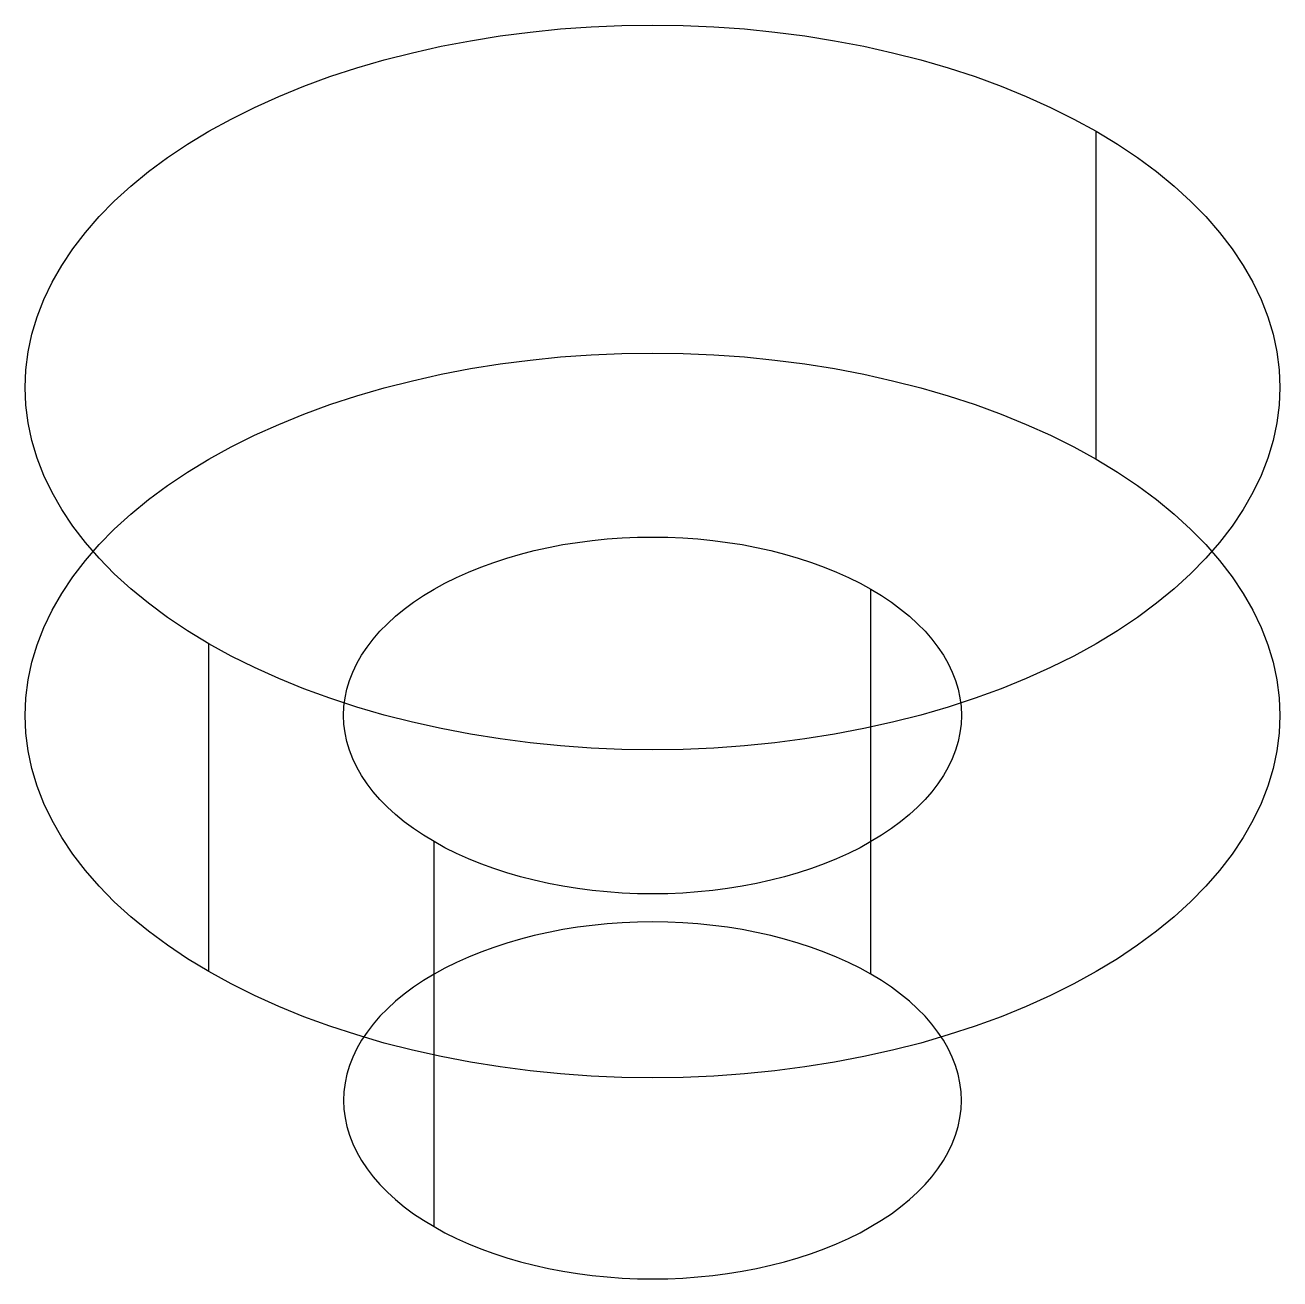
# Model space of a CAD drawing. Header units: inches. Extents: x 2 to 134, y 2 to 86.
# Drawn here: x 112.9451 to 113.0837, y 53.035 to 53.1734 of the extents above; entities that cross this region are included whole.
import ezdxf

# ---------------------------------------------------------------- set-up
doc = ezdxf.new("R2010")
doc.units = ezdxf.units.IN
doc.header["$MEASUREMENT"] = 0

msp = doc.modelspace()

# ---------------------------------------------------------------- linework, layer by layer
at = {"layer": 'OUTLINE'}
for p, q in [((112.99433, 53.17172), (112.9976, 53.17224)), ((112.9976, 53.17224), (113.00092, 53.17267)), ((113.00092, 53.17267), (113.00427, 53.17301)), ((113.00427, 53.17301), (113.00765, 53.17325)), ((113.00765, 53.17325), (113.01104, 53.17339)), ((113.01104, 53.17339), (113.01444, 53.17344)), ((113.01444, 53.17344), (113.01784, 53.17339)), ((113.01784, 53.17339), (113.02123, 53.17325)), ((113.02123, 53.17325), (113.02461, 53.17301)), ((113.02461, 53.17301), (113.02796, 53.17267)), ((113.02796, 53.17267), (113.03128, 53.17224)), ((113.03128, 53.17224), (113.03456, 53.17172)), ((112.98792, 53.17039), (112.9911, 53.1711)), ((112.9911, 53.1711), (112.99433, 53.17172)), ((113.03456, 53.17172), (113.03779, 53.1711)), ((113.03779, 53.1711), (113.04096, 53.17039)), ((112.98178, 53.16871), (112.98481, 53.1696)), ((112.98481, 53.1696), (112.98792, 53.17039)), ((113.04096, 53.17039), (113.04407, 53.1696)), ((113.04407, 53.1696), (113.04711, 53.16871)), ((112.97882, 53.16775), (112.98178, 53.16871)), ((113.04711, 53.16871), (113.05007, 53.16775)), ((112.97316, 53.16557), (112.97594, 53.1667)), ((112.97594, 53.1667), (112.97882, 53.16775)), ((113.05007, 53.16775), (113.05294, 53.1667)), ((113.05294, 53.1667), (113.05572, 53.16557)), ((112.97048, 53.16436), (112.97316, 53.16557)), ((113.05572, 53.16557), (113.0584, 53.16436)), ((112.9679, 53.16307), (112.97048, 53.16436)), ((113.0584, 53.16436), (113.06098, 53.16307)), ((112.96544, 53.16172), (112.9679, 53.16307)), ((113.06098, 53.16307), (113.06344, 53.16172)), ((112.9631, 53.1603), (112.96544, 53.16172)), ((113.06344, 53.16172), (113.06579, 53.1603)), ((113.06344, 53.12551), (113.06344, 53.16172)), ((112.96087, 53.15881), (112.9631, 53.1603)), ((113.06579, 53.1603), (113.06801, 53.15881)), ((112.95878, 53.15726), (112.96087, 53.15881)), ((113.06801, 53.15881), (113.0701, 53.15726)), ((112.95682, 53.15566), (112.95878, 53.15726)), ((113.0701, 53.15726), (113.07206, 53.15566)), ((112.955, 53.154), (112.95682, 53.15566)), ((113.07206, 53.15566), (113.07388, 53.154)), ((112.95333, 53.15229), (112.955, 53.154)), ((113.07388, 53.154), (113.07555, 53.15229)), ((112.9518, 53.15054), (112.95333, 53.15229)), ((113.07555, 53.15229), (113.07708, 53.15054)), ((112.95042, 53.14874), (112.9518, 53.15054)), ((113.07708, 53.15054), (113.07846, 53.14874)), ((112.9492, 53.14691), (112.95042, 53.14874)), ((113.07846, 53.14874), (113.07969, 53.14691)), ((112.94813, 53.14504), (112.9492, 53.14691)), ((113.07969, 53.14691), (113.08075, 53.14504)), ((112.94722, 53.14315), (112.94813, 53.14504)), ((113.08075, 53.14504), (113.08166, 53.14315)), ((112.94648, 53.14124), (112.94722, 53.14315)), ((113.08166, 53.14315), (113.08241, 53.14124)), ((112.9459, 53.1393), (112.94648, 53.14124)), ((113.08241, 53.14124), (113.08299, 53.1393)), ((112.94548, 53.13735), (112.9459, 53.1393)), ((113.08299, 53.1393), (113.0834, 53.13735)), ((112.94523, 53.13539), (112.94548, 53.13735)), ((112.9976, 53.13603), (113.00092, 53.13646)), ((113.00092, 53.13646), (113.00427, 53.1368)), ((113.00427, 53.1368), (113.00765, 53.13704)), ((113.00765, 53.13704), (113.01104, 53.13718)), ((113.01104, 53.13718), (113.01444, 53.13723)), ((113.01444, 53.13723), (113.01784, 53.13718)), ((113.01784, 53.13718), (113.02123, 53.13704)), ((113.02123, 53.13704), (113.02461, 53.1368)), ((113.02461, 53.1368), (113.02796, 53.13646)), ((113.02796, 53.13646), (113.03128, 53.13603)), ((113.0834, 53.13735), (113.08365, 53.13539)), ((112.94515, 53.13343), (112.94523, 53.13539)), ((112.98792, 53.13418), (112.9911, 53.13489)), ((112.9911, 53.13489), (112.99433, 53.13551)), ((112.99433, 53.13551), (112.9976, 53.13603)), ((113.03128, 53.13603), (113.03456, 53.13551)), ((113.03456, 53.13551), (113.03779, 53.13489)), ((113.03779, 53.13489), (113.04096, 53.13418)), ((113.08365, 53.13539), (113.08374, 53.13343)), ((112.94523, 53.13147), (112.94515, 53.13343)), ((112.98178, 53.13251), (112.98481, 53.13339)), ((112.98481, 53.13339), (112.98792, 53.13418)), ((113.04096, 53.13418), (113.04407, 53.13339)), ((113.04407, 53.13339), (113.04711, 53.13251)), ((113.08374, 53.13343), (113.08365, 53.13147)), ((112.97882, 53.13154), (112.98178, 53.13251)), ((113.04711, 53.13251), (113.05007, 53.13154)), ((112.94548, 53.12951), (112.94523, 53.13147)), ((112.97594, 53.13049), (112.97882, 53.13154)), ((113.05007, 53.13154), (113.05294, 53.13049)), ((113.08365, 53.13147), (113.0834, 53.12951)), ((112.9459, 53.12756), (112.94548, 53.12951)), ((112.97048, 53.12815), (112.97316, 53.12936)), ((112.97316, 53.12936), (112.97594, 53.13049)), ((113.05294, 53.13049), (113.05572, 53.12936)), ((113.05572, 53.12936), (113.0584, 53.12815)), ((113.0834, 53.12951), (113.08299, 53.12756)), ((112.9679, 53.12687), (112.97048, 53.12815)), ((113.0584, 53.12815), (113.06098, 53.12687)), ((112.94648, 53.12562), (112.9459, 53.12756)), ((112.96544, 53.12551), (112.9679, 53.12687)), ((113.06098, 53.12687), (113.06344, 53.12551)), ((113.08299, 53.12756), (113.08241, 53.12562)), ((112.94722, 53.12371), (112.94648, 53.12562)), ((112.9631, 53.12409), (112.96544, 53.12551)), ((113.06344, 53.12551), (113.06579, 53.12409)), ((113.08241, 53.12562), (113.08166, 53.12371)), ((112.94813, 53.12182), (112.94722, 53.12371)), ((112.96087, 53.1226), (112.9631, 53.12409)), ((113.06579, 53.12409), (113.06801, 53.1226)), ((113.08166, 53.12371), (113.08075, 53.12182)), ((112.95878, 53.12105), (112.96087, 53.1226)), ((113.06801, 53.1226), (113.0701, 53.12105)), ((112.9492, 53.11995), (112.94813, 53.12182)), ((112.95682, 53.11945), (112.95878, 53.12105)), ((113.0701, 53.12105), (113.07206, 53.11945)), ((113.08075, 53.12182), (113.07969, 53.11995)), ((112.95042, 53.11812), (112.9492, 53.11995)), ((113.07969, 53.11995), (113.07846, 53.11812)), ((112.9518, 53.11632), (112.95042, 53.11812)), ((112.955, 53.11779), (112.95682, 53.11945)), ((113.07206, 53.11945), (113.07388, 53.11779)), ((113.07846, 53.11812), (113.07708, 53.11632)), ((112.95333, 53.11608), (112.955, 53.11779)), ((113.00943, 53.11671), (113.0111, 53.11683)), ((113.0111, 53.11683), (113.01277, 53.1169)), ((113.01277, 53.1169), (113.01444, 53.11692)), ((113.01444, 53.11692), (113.01612, 53.1169)), ((113.01612, 53.1169), (113.01779, 53.11683)), ((113.01779, 53.11683), (113.01945, 53.11671)), ((113.07388, 53.11779), (113.07555, 53.11608)), ((112.95333, 53.11457), (112.9518, 53.11632)), ((112.9518, 53.11433), (112.95333, 53.11608)), ((112.99985, 53.11503), (113.00138, 53.11542)), ((113.00138, 53.11542), (113.00294, 53.11577)), ((113.00294, 53.11577), (113.00453, 53.11608)), ((113.00453, 53.11608), (113.00615, 53.11633)), ((113.00615, 53.11633), (113.00778, 53.11655)), ((113.00778, 53.11655), (113.00943, 53.11671)), ((113.01945, 53.11671), (113.0211, 53.11655)), ((113.0211, 53.11655), (113.02273, 53.11633)), ((113.02273, 53.11633), (113.02435, 53.11608)), ((113.02435, 53.11608), (113.02594, 53.11577)), ((113.02594, 53.11577), (113.0275, 53.11542)), ((113.0275, 53.11542), (113.02903, 53.11503)), ((113.07708, 53.11632), (113.07555, 53.11457)), ((113.07555, 53.11608), (113.07708, 53.11433)), ((112.95042, 53.11253), (112.9518, 53.11433)), ((112.955, 53.11286), (112.95333, 53.11457)), ((112.99548, 53.1136), (112.9969, 53.11412)), ((112.9969, 53.11412), (112.99835, 53.1146)), ((112.99835, 53.1146), (112.99985, 53.11503)), ((113.02903, 53.11503), (113.03053, 53.1146)), ((113.03053, 53.1146), (113.03199, 53.11412)), ((113.03199, 53.11412), (113.0334, 53.1136)), ((113.07555, 53.11457), (113.07388, 53.11286)), ((113.07708, 53.11433), (113.07846, 53.11253)), ((112.95682, 53.1112), (112.955, 53.11286)), ((112.99279, 53.11245), (112.99411, 53.11305)), ((112.99411, 53.11305), (112.99548, 53.1136)), ((113.0334, 53.1136), (113.03477, 53.11305)), ((113.03477, 53.11305), (113.03609, 53.11245)), ((113.07388, 53.11286), (113.07206, 53.1112)), ((112.9492, 53.1107), (112.95042, 53.11253)), ((112.95878, 53.1096), (112.95682, 53.1112)), ((112.99031, 53.11115), (112.99152, 53.11182)), ((112.99152, 53.11182), (112.99279, 53.11245)), ((113.03609, 53.11245), (113.03736, 53.11182)), ((113.03736, 53.11182), (113.03857, 53.11115)), ((113.07206, 53.1112), (113.0701, 53.1096)), ((113.07846, 53.11253), (113.07969, 53.1107)), ((112.94813, 53.10883), (112.9492, 53.1107)), ((112.98806, 53.10972), (112.98915, 53.11045)), ((112.98915, 53.11045), (112.99031, 53.11115)), ((113.03857, 53.06865), (113.03857, 53.11115)), ((113.03857, 53.11115), (113.03973, 53.11045)), ((113.03973, 53.11045), (113.04082, 53.10972)), ((113.07969, 53.1107), (113.08075, 53.10883)), ((112.94722, 53.10694), (112.94813, 53.10883)), ((112.96087, 53.10805), (112.95878, 53.1096)), ((112.98607, 53.10817), (112.98703, 53.10896)), ((112.98703, 53.10896), (112.98806, 53.10972)), ((113.04082, 53.10972), (113.04185, 53.10896)), ((113.04185, 53.10896), (113.04282, 53.10817)), ((113.0701, 53.1096), (113.06801, 53.10805)), ((113.08075, 53.10883), (113.08166, 53.10694)), ((112.9631, 53.10656), (112.96087, 53.10805)), ((112.98434, 53.10651), (112.98517, 53.10735)), ((112.98517, 53.10735), (112.98607, 53.10817)), ((113.04282, 53.10817), (113.04371, 53.10735)), ((113.04371, 53.10735), (113.04454, 53.10651)), ((113.06801, 53.10805), (113.06579, 53.10656)), ((112.94648, 53.10503), (112.94722, 53.10694)), ((112.96544, 53.10514), (112.9631, 53.10656)), ((112.98291, 53.10476), (112.98359, 53.10564)), ((112.98359, 53.10564), (112.98434, 53.10651)), ((113.04454, 53.10651), (113.04529, 53.10564)), ((113.04529, 53.10564), (113.04597, 53.10476)), ((113.06579, 53.10656), (113.06344, 53.10514)), ((113.08166, 53.10694), (113.08241, 53.10503)), ((112.9459, 53.10309), (112.94648, 53.10503)), ((112.96544, 53.06893), (112.96544, 53.10514)), ((112.9679, 53.10378), (112.96544, 53.10514)), ((112.98231, 53.10386), (112.98291, 53.10476)), ((113.04597, 53.10476), (113.04657, 53.10386)), ((113.06344, 53.10514), (113.06098, 53.10378)), ((113.08241, 53.10503), (113.08299, 53.10309)), ((112.94548, 53.10114), (112.9459, 53.10309)), ((112.97048, 53.1025), (112.9679, 53.10378)), ((112.98134, 53.10201), (112.98178, 53.10294)), ((112.98178, 53.10294), (112.98231, 53.10386)), ((113.04657, 53.10386), (113.0471, 53.10294)), ((113.0471, 53.10294), (113.04755, 53.10201)), ((113.06098, 53.10378), (113.0584, 53.1025)), ((113.08299, 53.10309), (113.0834, 53.10114)), ((112.97316, 53.10129), (112.97048, 53.1025)), ((112.98097, 53.10106), (112.98134, 53.10201)), ((113.04755, 53.10201), (113.04791, 53.10106)), ((113.0584, 53.1025), (113.05572, 53.10129)), ((112.94523, 53.09918), (112.94548, 53.10114)), ((112.97594, 53.10016), (112.97316, 53.10129)), ((112.97882, 53.09911), (112.97594, 53.10016)), ((112.98048, 53.09915), (112.98068, 53.10011)), ((112.98068, 53.10011), (112.98097, 53.10106)), ((113.04791, 53.10106), (113.0482, 53.10011)), ((113.0482, 53.10011), (113.0484, 53.09915)), ((113.05294, 53.10016), (113.05007, 53.09911)), ((113.05572, 53.10129), (113.05294, 53.10016)), ((113.0834, 53.10114), (113.08365, 53.09918)), ((112.94515, 53.09722), (112.94523, 53.09918)), ((112.98178, 53.09814), (112.97882, 53.09911)), ((112.98035, 53.09819), (112.98048, 53.09915)), ((113.05007, 53.09911), (113.04711, 53.09814)), ((113.0484, 53.09915), (113.04853, 53.09819)), ((113.08365, 53.09918), (113.08374, 53.09722)), ((112.98031, 53.09722), (112.98035, 53.09819)), ((112.98481, 53.09726), (112.98178, 53.09814)), ((113.04711, 53.09814), (113.04407, 53.09726)), ((113.04853, 53.09819), (113.04857, 53.09722)), ((112.94523, 53.09526), (112.94515, 53.09722)), ((112.98035, 53.09625), (112.98031, 53.09722)), ((112.98048, 53.09529), (112.98035, 53.09625)), ((112.98792, 53.09647), (112.98481, 53.09726)), ((112.9911, 53.09576), (112.98792, 53.09647)), ((113.04096, 53.09647), (113.03779, 53.09576)), ((113.04407, 53.09726), (113.04096, 53.09647)), ((113.04853, 53.09625), (113.0484, 53.09529)), ((113.04857, 53.09722), (113.04853, 53.09625)), ((113.08374, 53.09722), (113.08365, 53.09526)), ((112.94548, 53.0933), (112.94523, 53.09526)), ((112.98068, 53.09433), (112.98048, 53.09529)), ((112.99433, 53.09514), (112.9911, 53.09576)), ((112.9976, 53.09462), (112.99433, 53.09514)), ((113.00092, 53.09419), (112.9976, 53.09462)), ((113.03128, 53.09462), (113.02796, 53.09419)), ((113.03456, 53.09514), (113.03128, 53.09462)), ((113.03779, 53.09576), (113.03456, 53.09514)), ((113.0484, 53.09529), (113.0482, 53.09433)), ((113.08365, 53.09526), (113.0834, 53.0933)), ((112.9459, 53.09135), (112.94548, 53.0933)), ((112.98097, 53.09338), (112.98068, 53.09433)), ((112.98134, 53.09243), (112.98097, 53.09338)), ((113.00427, 53.09385), (113.00092, 53.09419)), ((113.00765, 53.09361), (113.00427, 53.09385)), ((113.01104, 53.09347), (113.00765, 53.09361)), ((113.01444, 53.09342), (113.01104, 53.09347)), ((113.01784, 53.09347), (113.01444, 53.09342)), ((113.02123, 53.09361), (113.01784, 53.09347)), ((113.02461, 53.09385), (113.02123, 53.09361)), ((113.02796, 53.09419), (113.02461, 53.09385)), ((113.04791, 53.09338), (113.04755, 53.09243)), ((113.0482, 53.09433), (113.04791, 53.09338)), ((113.0834, 53.0933), (113.08299, 53.09135)), ((112.98178, 53.0915), (112.98134, 53.09243)), ((113.04755, 53.09243), (113.0471, 53.0915)), ((112.94648, 53.08941), (112.9459, 53.09135)), ((112.98231, 53.09058), (112.98178, 53.0915)), ((112.98291, 53.08968), (112.98231, 53.09058)), ((113.04657, 53.09058), (113.04597, 53.08968)), ((113.0471, 53.0915), (113.04657, 53.09058)), ((113.08299, 53.09135), (113.08241, 53.08941)), ((112.94722, 53.0875), (112.94648, 53.08941)), ((112.98359, 53.0888), (112.98291, 53.08968)), ((113.04597, 53.08968), (113.04529, 53.0888)), ((113.08241, 53.08941), (113.08166, 53.0875)), ((112.98434, 53.08793), (112.98359, 53.0888)), ((112.98517, 53.08709), (112.98434, 53.08793)), ((113.04454, 53.08793), (113.04371, 53.08709)), ((113.04529, 53.0888), (113.04454, 53.08793)), ((112.94813, 53.08561), (112.94722, 53.0875)), ((112.98607, 53.08627), (112.98517, 53.08709)), ((112.98703, 53.08548), (112.98607, 53.08627)), ((113.04282, 53.08627), (113.04185, 53.08548)), ((113.04371, 53.08709), (113.04282, 53.08627)), ((113.08166, 53.0875), (113.08075, 53.08561)), ((112.9492, 53.08374), (112.94813, 53.08561)), ((112.98806, 53.08472), (112.98703, 53.08548)), ((113.04185, 53.08548), (113.04082, 53.08472)), ((113.08075, 53.08561), (113.07969, 53.08374)), ((112.95042, 53.08191), (112.9492, 53.08374)), ((112.98915, 53.08399), (112.98806, 53.08472)), ((112.99031, 53.08329), (112.98915, 53.08399)), ((113.03973, 53.08399), (113.03857, 53.08329)), ((113.04082, 53.08472), (113.03973, 53.08399)), ((113.07969, 53.08374), (113.07846, 53.08191)), ((112.99031, 53.04078), (112.99031, 53.08329)), ((112.99152, 53.08262), (112.99031, 53.08329)), ((112.99279, 53.08199), (112.99152, 53.08262)), ((113.03736, 53.08262), (113.03609, 53.08199)), ((113.03857, 53.08329), (113.03736, 53.08262)), ((112.9518, 53.08011), (112.95042, 53.08191)), ((112.99411, 53.08139), (112.99279, 53.08199)), ((112.99548, 53.08084), (112.99411, 53.08139)), ((112.9969, 53.08032), (112.99548, 53.08084)), ((113.0334, 53.08084), (113.03199, 53.08032)), ((113.03477, 53.08139), (113.0334, 53.08084)), ((113.03609, 53.08199), (113.03477, 53.08139)), ((113.07846, 53.08191), (113.07708, 53.08011)), ((112.95333, 53.07836), (112.9518, 53.08011)), ((112.99835, 53.07984), (112.9969, 53.08032)), ((112.99985, 53.07941), (112.99835, 53.07984)), ((113.00138, 53.07902), (112.99985, 53.07941)), ((113.02903, 53.07941), (113.0275, 53.07902)), ((113.03053, 53.07984), (113.02903, 53.07941)), ((113.03199, 53.08032), (113.03053, 53.07984)), ((113.07708, 53.08011), (113.07555, 53.07836)), ((112.955, 53.07665), (112.95333, 53.07836)), ((113.00294, 53.07867), (113.00138, 53.07902)), ((113.00453, 53.07836), (113.00294, 53.07867)), ((113.00615, 53.07811), (113.00453, 53.07836)), ((113.00778, 53.07789), (113.00615, 53.07811)), ((113.02273, 53.07811), (113.0211, 53.07789)), ((113.02435, 53.07836), (113.02273, 53.07811)), ((113.02594, 53.07867), (113.02435, 53.07836)), ((113.0275, 53.07902), (113.02594, 53.07867)), ((113.07555, 53.07836), (113.07388, 53.07665)), ((112.95682, 53.07499), (112.955, 53.07665)), ((113.00943, 53.07773), (113.00778, 53.07789)), ((113.0111, 53.07761), (113.00943, 53.07773)), ((113.01277, 53.07754), (113.0111, 53.07761)), ((113.01444, 53.07752), (113.01277, 53.07754)), ((113.01612, 53.07754), (113.01444, 53.07752)), ((113.01779, 53.07761), (113.01612, 53.07754)), ((113.01945, 53.07773), (113.01779, 53.07761)), ((113.0211, 53.07789), (113.01945, 53.07773)), ((113.07388, 53.07665), (113.07206, 53.07499)), ((112.95878, 53.07339), (112.95682, 53.07499)), ((113.00615, 53.07383), (113.00453, 53.07357)), ((113.00778, 53.07404), (113.00615, 53.07383)), ((113.00943, 53.0742), (113.00778, 53.07404)), ((113.0111, 53.07432), (113.00943, 53.0742)), ((113.01277, 53.07439), (113.0111, 53.07432)), ((113.01444, 53.07442), (113.01277, 53.07439)), ((113.01612, 53.07439), (113.01444, 53.07442)), ((113.01779, 53.07432), (113.01612, 53.07439)), ((113.01945, 53.0742), (113.01779, 53.07432)), ((113.0211, 53.07404), (113.01945, 53.0742)), ((113.02273, 53.07383), (113.0211, 53.07404)), ((113.02435, 53.07357), (113.02273, 53.07383)), ((113.07206, 53.07499), (113.0701, 53.07339)), ((112.96087, 53.07184), (112.95878, 53.07339)), ((112.99985, 53.07253), (112.99835, 53.07209)), ((113.00138, 53.07292), (112.99985, 53.07253)), ((113.00294, 53.07327), (113.00138, 53.07292)), ((113.00453, 53.07357), (113.00294, 53.07327)), ((113.02594, 53.07327), (113.02435, 53.07357)), ((113.0275, 53.07292), (113.02594, 53.07327)), ((113.02903, 53.07253), (113.0275, 53.07292)), ((113.03053, 53.07209), (113.02903, 53.07253)), ((113.0701, 53.07339), (113.06801, 53.07184)), ((112.9631, 53.07035), (112.96087, 53.07184)), ((112.99548, 53.0711), (112.99411, 53.07054)), ((112.9969, 53.07161), (112.99548, 53.0711)), ((112.99835, 53.07209), (112.9969, 53.07161)), ((113.03199, 53.07161), (113.03053, 53.07209)), ((113.0334, 53.0711), (113.03199, 53.07161)), ((113.03477, 53.07054), (113.0334, 53.0711)), ((113.06801, 53.07184), (113.06579, 53.07035)), ((112.96544, 53.06893), (112.9631, 53.07035)), ((112.99279, 53.06994), (112.99152, 53.06931)), ((112.99411, 53.07054), (112.99279, 53.06994)), ((113.03609, 53.06994), (113.03477, 53.07054)), ((113.03736, 53.06931), (113.03609, 53.06994)), ((113.06579, 53.07035), (113.06344, 53.06893)), ((112.9679, 53.06758), (112.96544, 53.06893)), ((112.99031, 53.06865), (112.98915, 53.06795)), ((112.99152, 53.06931), (112.99031, 53.06865)), ((113.03857, 53.06865), (113.03736, 53.06931)), ((113.03973, 53.06795), (113.03857, 53.06865)), ((113.06344, 53.06893), (113.06098, 53.06758)), ((112.97048, 53.06629), (112.9679, 53.06758)), ((112.98806, 53.06721), (112.98703, 53.06645)), ((112.98915, 53.06795), (112.98806, 53.06721)), ((113.04082, 53.06721), (113.03973, 53.06795)), ((113.04185, 53.06645), (113.04082, 53.06721)), ((113.06098, 53.06758), (113.0584, 53.06629)), ((112.97316, 53.06508), (112.97048, 53.06629)), ((112.98607, 53.06566), (112.98517, 53.06484)), ((112.98703, 53.06645), (112.98607, 53.06566)), ((113.04282, 53.06566), (113.04185, 53.06645)), ((113.04371, 53.06484), (113.04282, 53.06566)), ((113.0584, 53.06629), (113.05572, 53.06508)), ((112.97594, 53.06395), (112.97316, 53.06508)), ((112.98517, 53.06484), (112.98434, 53.064)), ((113.04454, 53.064), (113.04371, 53.06484)), ((113.05572, 53.06508), (113.05294, 53.06395)), ((112.97882, 53.0629), (112.97594, 53.06395)), ((112.98178, 53.06194), (112.97882, 53.0629)), ((112.98359, 53.06314), (112.98291, 53.06225)), ((112.98434, 53.064), (112.98359, 53.06314)), ((113.04529, 53.06314), (113.04454, 53.064)), ((113.04597, 53.06225), (113.04529, 53.06314)), ((113.05007, 53.0629), (113.04711, 53.06194)), ((113.05294, 53.06395), (113.05007, 53.0629)), ((112.98481, 53.06105), (112.98178, 53.06194)), ((112.98231, 53.06135), (112.98178, 53.06043)), ((112.98291, 53.06225), (112.98231, 53.06135)), ((113.04711, 53.06194), (113.04407, 53.06105)), ((113.04657, 53.06135), (113.04597, 53.06225)), ((113.0471, 53.06043), (113.04657, 53.06135)), ((112.98178, 53.06043), (112.98134, 53.0595)), ((112.98792, 53.06026), (112.98481, 53.06105)), ((112.9911, 53.05955), (112.98792, 53.06026)), ((113.04096, 53.06026), (113.03779, 53.05955)), ((113.04407, 53.06105), (113.04096, 53.06026)), ((113.04755, 53.0595), (113.0471, 53.06043)), ((112.98097, 53.05856), (112.98068, 53.0576)), ((112.98134, 53.0595), (112.98097, 53.05856)), ((112.99433, 53.05893), (112.9911, 53.05955)), ((112.9976, 53.05841), (112.99433, 53.05893)), ((113.03456, 53.05893), (113.03128, 53.05841)), ((113.03779, 53.05955), (113.03456, 53.05893)), ((113.04791, 53.05856), (113.04755, 53.0595)), ((113.0482, 53.0576), (113.04791, 53.05856)), ((112.98068, 53.0576), (112.98048, 53.05664)), ((113.00092, 53.05798), (112.9976, 53.05841)), ((113.00427, 53.05764), (113.00092, 53.05798)), ((113.00765, 53.0574), (113.00427, 53.05764)), ((113.01104, 53.05726), (113.00765, 53.0574)), ((113.01444, 53.05721), (113.01104, 53.05726)), ((113.01784, 53.05726), (113.01444, 53.05721)), ((113.02123, 53.0574), (113.01784, 53.05726)), ((113.02461, 53.05764), (113.02123, 53.0574)), ((113.02796, 53.05798), (113.02461, 53.05764)), ((113.03128, 53.05841), (113.02796, 53.05798)), ((113.0484, 53.05664), (113.0482, 53.0576)), ((112.98048, 53.05664), (112.98035, 53.05568)), ((113.04853, 53.05568), (113.0484, 53.05664)), ((112.98035, 53.05568), (112.98031, 53.05471)), ((112.98031, 53.05471), (112.98035, 53.05375)), ((113.04857, 53.05471), (113.04853, 53.05568)), ((113.04853, 53.05375), (113.04857, 53.05471)), ((112.98035, 53.05375), (112.98048, 53.05278)), ((113.0484, 53.05278), (113.04853, 53.05375)), ((112.98048, 53.05278), (112.98068, 53.05182)), ((112.98068, 53.05182), (112.98097, 53.05087)), ((113.04791, 53.05087), (113.0482, 53.05182)), ((113.0482, 53.05182), (113.0484, 53.05278)), ((112.98097, 53.05087), (112.98134, 53.04993)), ((113.04755, 53.04993), (113.04791, 53.05087)), ((112.98134, 53.04993), (112.98178, 53.04899)), ((112.98178, 53.04899), (112.98231, 53.04808)), ((113.04657, 53.04808), (113.0471, 53.04899)), ((113.0471, 53.04899), (113.04755, 53.04993)), ((112.98231, 53.04808), (112.98291, 53.04717)), ((113.04597, 53.04717), (113.04657, 53.04808)), ((112.98291, 53.04717), (112.98359, 53.04629)), ((112.98359, 53.04629), (112.98434, 53.04542)), ((113.04454, 53.04542), (113.04529, 53.04629)), ((113.04529, 53.04629), (113.04597, 53.04717)), ((112.98434, 53.04542), (112.98517, 53.04458)), ((113.04371, 53.04458), (113.04454, 53.04542)), ((112.98517, 53.04458), (112.98607, 53.04377)), ((112.98607, 53.04377), (112.98703, 53.04298)), ((113.04185, 53.04298), (113.04282, 53.04377)), ((113.04282, 53.04377), (113.04371, 53.04458)), ((112.98703, 53.04298), (112.98806, 53.04221)), ((112.98806, 53.04221), (112.98915, 53.04148)), ((113.03973, 53.04148), (113.04082, 53.04221)), ((113.04082, 53.04221), (113.04185, 53.04298)), ((112.98915, 53.04148), (112.99031, 53.04078)), ((112.99031, 53.04078), (112.99152, 53.04011)), ((113.03736, 53.04011), (113.03857, 53.04078)), ((113.03857, 53.04078), (113.03973, 53.04148)), ((112.99152, 53.04011), (112.99279, 53.03948)), ((112.99279, 53.03948), (112.99411, 53.03889)), ((113.03477, 53.03889), (113.03609, 53.03948)), ((113.03609, 53.03948), (113.03736, 53.04011)), ((112.99411, 53.03889), (112.99548, 53.03833)), ((112.99548, 53.03833), (112.9969, 53.03781)), ((112.9969, 53.03781), (112.99835, 53.03734)), ((113.03053, 53.03734), (113.03199, 53.03781)), ((113.03199, 53.03781), (113.0334, 53.03833)), ((113.0334, 53.03833), (113.03477, 53.03889)), ((112.99835, 53.03734), (112.99985, 53.0369)), ((112.99985, 53.0369), (113.00138, 53.03651)), ((113.00138, 53.03651), (113.00294, 53.03616)), ((113.02594, 53.03616), (113.0275, 53.03651)), ((113.0275, 53.03651), (113.02903, 53.0369)), ((113.02903, 53.0369), (113.03053, 53.03734)), ((113.00294, 53.03616), (113.00453, 53.03586)), ((113.00453, 53.03586), (113.00615, 53.0356)), ((113.00615, 53.0356), (113.00778, 53.03539)), ((113.00778, 53.03539), (113.00943, 53.03522)), ((113.00943, 53.03522), (113.0111, 53.0351)), ((113.0111, 53.0351), (113.01277, 53.03503)), ((113.01277, 53.03503), (113.01444, 53.03501)), ((113.01444, 53.03501), (113.01612, 53.03503)), ((113.01612, 53.03503), (113.01779, 53.0351)), ((113.01779, 53.0351), (113.01945, 53.03522)), ((113.01945, 53.03522), (113.0211, 53.03539)), ((113.0211, 53.03539), (113.02273, 53.0356)), ((113.02273, 53.0356), (113.02435, 53.03586)), ((113.02435, 53.03586), (113.02594, 53.03616))]:
    msp.add_line(p, q, dxfattribs=at)

doc.saveas('drawing.dxf')
